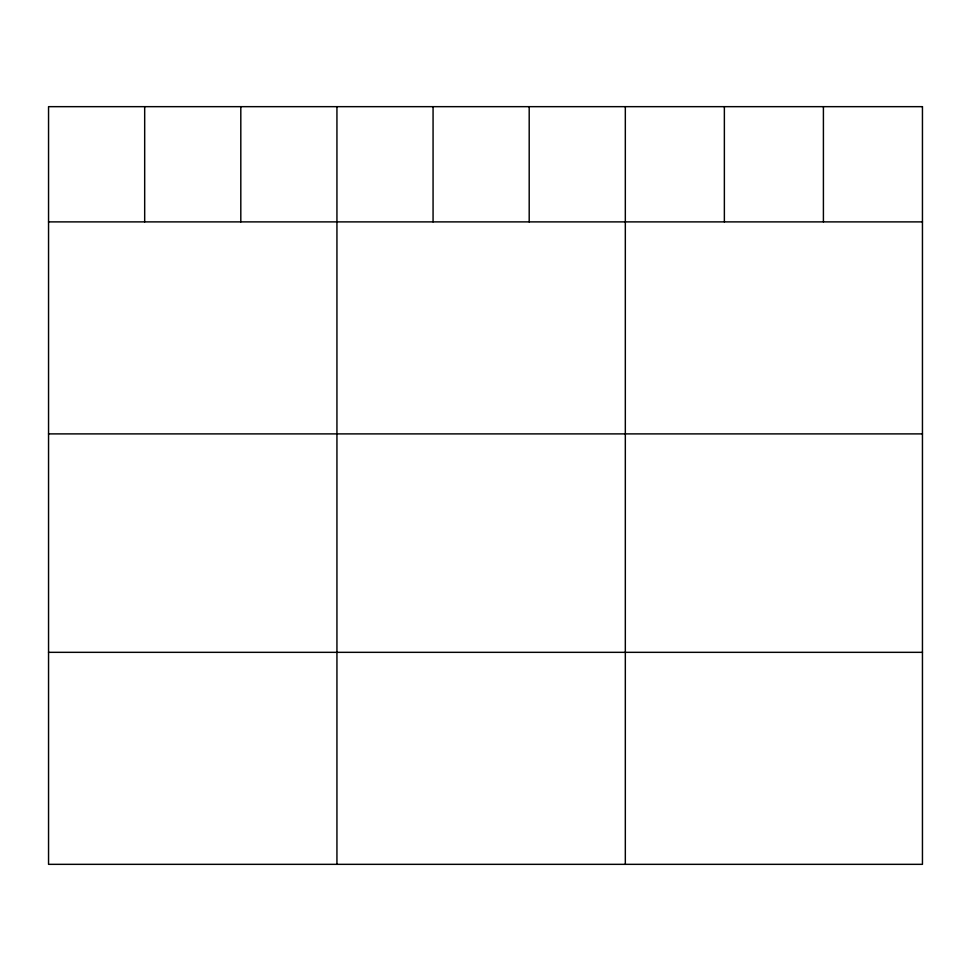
<?xml version="1.0" encoding="UTF-8"?>
<svg xmlns="http://www.w3.org/2000/svg" width="971" height="971" viewBox="0 0 971 971"><rect width="100%" height="100%" fill="white"/><g stroke="black" fill="none" stroke-linecap="round" stroke-linejoin="round"><path stroke-width="1.46" d="M48.55 221.886L922.45 221.886M48.55 433.891L922.45 433.891M48.55 652.33L922.45 652.33M823.408 106.664L823.408 221.886M724.366 106.664L724.366 221.886M625.324 106.664L625.324 864.336M529.195 106.664L529.195 221.886M433.066 106.664L433.066 221.886M336.937 106.664L336.937 864.336M240.808 106.664L240.808 221.886M144.679 106.664L144.679 221.886M922.45 106.664L48.55 106.664L48.55 864.336L922.45 864.336L922.45 106.664"/></g></svg>
